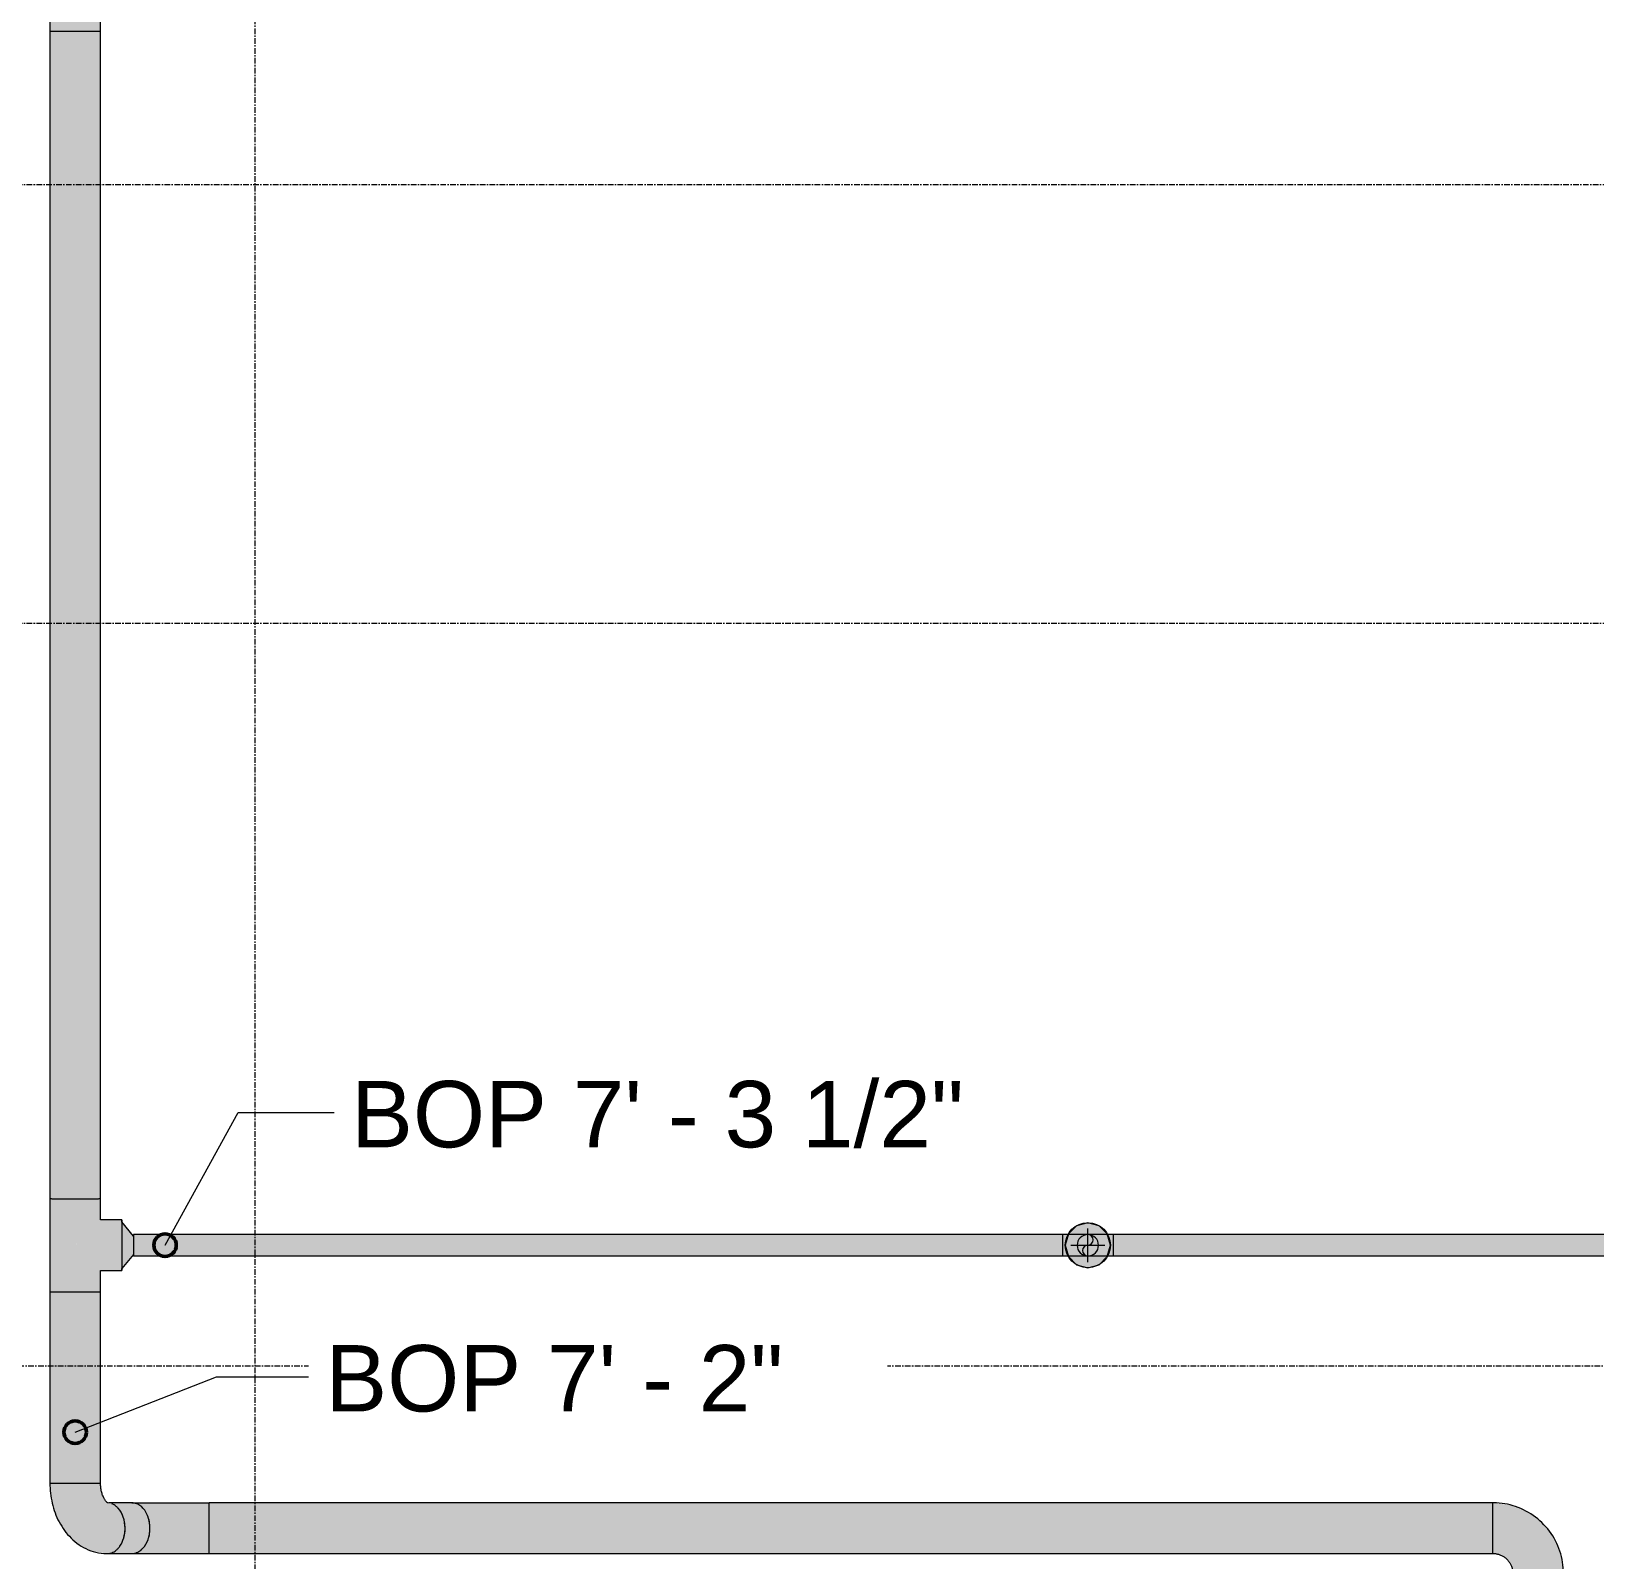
# Model space of a CAD drawing. Header units: inches. Extents: x -3679 to 241, y -496 to 1784.
# Drawn here: x -285.9 to -147, y 255.8 to 391.6 of the extents above; entities that cross this region are included whole.
import ezdxf

# ---------------------------------------------------------------- set-up
doc = ezdxf.new("R2010")
doc.units = ezdxf.units.IN
doc.header["$MEASUREMENT"] = 0
doc.linetypes.add('Grid Line', pattern=[0.875, 0.5, -0.125, 0.125, -0.125])
for name, color, linetype, lineweight in [('A-ANNO-NOTE', 250, 'Continuous', 9), ('G-ANNO-DIMS', 251, 'Continuous', 9), ('P-PIPE', 1, 'Continuous', 9), ('P-PIPE-CNTR', 1, 'Continuous', 9), ('S-GRID', 8, 'Continuous', 9)]:
    doc.layers.add(name, color=color, linetype=linetype, lineweight=lineweight)
doc.styles.add('Arial_1', font='arial.ttf', dxfattribs={"height": 5.901198})

# ---------------------------------------------------------------- blocks, each defined once
blk = doc.blocks.new('Elbow - Welded - Generic - Standard-1141939-LOWER PARKING')
at = {"layer": 'P-PIPE'}
blk.add_hatch(color=256, dxfattribs=at).paths.add_polyline_path([(-152, 254.58), (-149.75, 254.59), (-149.96, 256.21), (-150.59, 257.72), (-151.59, 259.02), (-152.88, 260.01), (-154.39, 260.64), (-156.02, 260.85), (-156.01, 259.72), (-156.01, 256.35), (-155.13, 256.11), (-154.49, 255.47), (-154.25, 254.59), (-153.12, 254.58), (-152, 254.58)], flags=0)
at = {"layer": 'P-PIPE', "flags": 128}
for points in [[(-151.32, 258.73), (-151.48, 258.91), (-151.66, 259.09), (-151.85, 259.26), (-152.04, 259.42), (-152.23, 259.58), (-152.44, 259.73), (-152.64, 259.87), (-152.86, 260), (-153.08, 260.12), (-153.3, 260.23), (-153.53, 260.34), (-153.76, 260.43), (-154, 260.52), (-154.23, 260.59), (-154.48, 260.66), (-154.72, 260.72), (-154.97, 260.76), (-155.21, 260.8), (-155.46, 260.83), (-155.71, 260.84), (-155.96, 260.85), (-156.02, 260.85)], [(-149.75, 254.59), (-149.76, 254.84), (-149.77, 255.09), (-149.8, 255.34), (-149.83, 255.58), (-149.87, 255.83), (-149.93, 256.07), (-149.99, 256.32), (-150.07, 256.56), (-150.15, 256.79), (-150.24, 257.03), (-150.35, 257.25), (-150.46, 257.48), (-150.58, 257.7), (-150.71, 257.91), (-150.84, 258.12), (-150.99, 258.33), (-151.14, 258.53), (-151.31, 258.72), (-151.32, 258.73)], [(-156.02, 256.35), (-155.95, 256.35), (-155.87, 256.35), (-155.8, 256.34), (-155.73, 256.33), (-155.66, 256.32), (-155.6, 256.3), (-155.53, 256.28), (-155.46, 256.26), (-155.39, 256.24), (-155.33, 256.21), (-155.26, 256.18), (-155.2, 256.15), (-155.14, 256.12), (-155.08, 256.08), (-155.02, 256.04), (-154.96, 256), (-154.91, 255.96), (-154.85, 255.91), (-154.8, 255.87), (-154.75, 255.82), (-154.7, 255.76), (-154.69, 255.75)], [(-154.69, 255.75), (-154.65, 255.7), (-154.6, 255.64), (-154.56, 255.59), (-154.52, 255.53), (-154.49, 255.47), (-154.45, 255.4), (-154.42, 255.34), (-154.39, 255.28), (-154.36, 255.21), (-154.34, 255.14), (-154.32, 255.08), (-154.3, 255.01), (-154.29, 254.94), (-154.27, 254.87), (-154.26, 254.8), (-154.26, 254.73), (-154.25, 254.66), (-154.25, 254.59), (-154.25, 254.59)]]:
    blk.add_lwpolyline(points, dxfattribs=at)
at = {"layer": 'P-PIPE'}
for centre, major_axis, ratio, start_param, end_param in [((-156.02, 258.6), (0, 2.25), 0.001837, 6.151238, 6.281102), ((-156.02, 258.6), (0, 2.25), 0.001837, 5.760224, 6.019303), ((-156.02, 258.6), (0, 2.25), 0.001837, 5.498127, 5.757503), ((-156.02, 258.6), (0, 2.25), 0.001837, 5.236183, 5.495704), ((-156.02, 258.6), (0, 2.25), 0.001837, 4.974288, 5.233904), ((-156.02, 258.6), (0, 2.25), 0.001837, 4.712412, 4.972105), ((-156.02, 258.6), (0, 2.25), 0.001837, 4.450542, 4.710306), ((-156.02, 258.6), (0, 2.25), 0.001837, 4.188666, 4.448506), ((-156.02, 258.6), (0, 2.25), 0.001837, 3.926771, 4.186707), ((-156.02, 258.6), (0, 2.25), 0.001837, 3.664826, 3.924907), ((-156.02, 258.6), (0, 2.25), 0.001837, 3.141593, 3.401309), ((-156.02, 258.6), (0, 2.25), 0.001837, 3.402723, 3.663108), ((-152, 254.59), (2.25, 0), 0.002083, 3.143429, 3.273416), ((-152, 254.59), (2.25, 0), 0.002083, 3.405229, 3.664628), ((-152, 254.59), (2.25, 0), 0.002083, 3.667028, 3.926691), ((-152, 254.59), (2.25, 0), 0.002083, 3.928827, 4.188618), ((-152, 254.59), (2.25, 0), 0.002083, 4.190627, 4.450502), ((-152, 254.59), (-2.25, 0), 0.002083, 1.310833, 1.570776), ((-152, 254.59), (2.25, 0), 0.002083, 4.714225, 4.974231), ((-152, 254.59), (2.25, 0), 0.002083, 4.976025, 5.236097), ((-152, 254.59), (2.25, 0), 0.002083, 5.237824, 5.497981), ((-152, 254.59), (2.25, 0), 0.002083, 5.499624, 5.759909), ((-152, 254.59), (2.25, 0), 0.002083, 5.761423, 6.021976), ((-152, 254.59), (-2.25, 0), 0.002083, 2.88163, 3.141593)]:
    blk.add_ellipse(centre, major_axis=major_axis, ratio=ratio, start_param=start_param, end_param=end_param, dxfattribs=at)
blk = doc.blocks.new('Elbow - Welded - Generic - Standard-1266435-LOWER PARKING')
at = {"layer": 'P-PIPE'}
for points in [[(-275.31, 258.59), (-270.04, 258.6), (-270.05, 260.85), (-272.83, 260.83), (-273.93, 260.85), (-276.11, 260.84), (-276.88, 260.84), (-276.48, 260.76), (-276.1, 260.54), (-275.78, 260.18), (-275.52, 259.72), (-275.36, 259.16), (-275.31, 258.59)], [(-276.9, 256.35), (-274.69, 256.36), (-270.05, 256.35), (-270.04, 257.48), (-270.04, 258.6), (-275.31, 258.59), (-275.36, 258.01), (-275.52, 257.47), (-275.78, 257), (-276.11, 256.64), (-276.5, 256.42), (-276.69, 256.38)]]:
    blk.add_hatch(color=256, dxfattribs=at).paths.add_polyline_path(points, flags=0)
at = {"layer": 'P-PIPE', "flags": 128}
for points in [[(-276.91, 260.85), (-276.63, 260.85), (-276.33, 260.85), (-276.03, 260.85), (-275.72, 260.85), (-275.4, 260.85), (-275.08, 260.85), (-274.74, 260.85), (-274.4, 260.85), (-274.05, 260.85), (-273.69, 260.85), (-273.33, 260.85), (-272.96, 260.85), (-272.58, 260.85), (-272.21, 260.85), (-271.83, 260.85), (-271.44, 260.85), (-271.06, 260.85), (-270.67, 260.85), (-270.28, 260.85), (-270.05, 260.85)], [(-276.9, 256.35), (-276.62, 256.35), (-276.33, 256.35), (-276.03, 256.35), (-275.72, 256.35), (-275.4, 256.35), (-275.07, 256.35), (-274.73, 256.35), (-274.39, 256.35), (-274.04, 256.35), (-273.68, 256.35), (-273.32, 256.35), (-272.95, 256.35), (-272.58, 256.35), (-272.2, 256.35), (-271.82, 256.35), (-271.44, 256.35), (-271.06, 256.35), (-270.67, 256.35), (-270.28, 256.35), (-270.05, 256.35)]]:
    blk.add_lwpolyline(points, dxfattribs=at)
at = {"layer": 'P-PIPE'}
for centre, ratio, start_param, end_param in [((-276.9, 258.6), 0.707516, 6.150803, 6.283185), ((-276.9, 258.6), 0.707516, 5.889003, 6.018437), ((-276.9, 258.6), 0.707516, 5.627204, 5.756637), ((-276.9, 258.6), 0.707516, 4.70944, 5.494838), ((-270.05, 258.6), 0.001837, 6.151238, 6.281101), ((-270.05, 258.6), 0.001837, 5.760224, 6.019302), ((-270.05, 258.6), 0.001837, 5.498127, 5.757502), ((-270.05, 258.6), 0.001837, 5.236183, 5.495703), ((-270.05, 258.6), 0.001837, 4.974288, 5.233904), ((-276.9, 258.6), 0.707516, 3.794608, 4.70944), ((-270.05, 258.6), 0.001837, 4.712412, 4.972104), ((-270.05, 258.6), 0.001837, 4.450542, 4.710305), ((-270.05, 258.6), 0.001837, 3.664826, 3.924907), ((-270.05, 258.6), 0.001837, 4.188666, 4.448505), ((-270.05, 258.6), 0.001837, 3.926771, 4.186706), ((-276.9, 258.6), 0.707516, 3.141593, 3.400443), ((-276.9, 258.6), 0.707516, 3.532809, 3.662242), ((-270.05, 258.6), 0.001837, 3.402723, 3.663107), ((-270.05, 258.6), 0.001837, 3.141593, 3.401308)]:
    blk.add_ellipse(centre, major_axis=(0, 2.25), ratio=ratio, start_param=start_param, end_param=end_param, dxfattribs=at)
blk = doc.blocks.new('Elbow - Welded - Generic - Standard-1266428-LOWER PARKING')
at = {"layer": 'P-PIPE'}
for points in [[(-279.57, 256.43), (-280.25, 256.55), (-281.32, 257.18), (-282.24, 258.17), (-282.94, 259.47), (-283.39, 260.98), (-283.54, 262.6), (-284.2, 262.6), (-284.2, 262.6), (-284.12, 261.53), (-283.97, 260.8), (-283.78, 260.09), (-283.38, 259.17), (-282.94, 258.47), (-282.58, 257.99), (-282.17, 257.58), (-281.66, 257.18), (-281.15, 256.86), (-280.32, 256.54), (-279.89, 256.47)], [(-279.11, 256.34), (-278.69, 256.42), (-278.31, 256.64), (-277.98, 257), (-277.73, 257.46), (-277.57, 258.02), (-277.52, 258.6), (-277.57, 259.18), (-277.73, 259.72), (-277.99, 260.18), (-278.32, 260.54), (-278.74, 260.77), (-279.07, 260.88), (-279.23, 261.03), (-279.41, 261.29), (-279.56, 261.69), (-279.7, 262.6), (-280.82, 262.6), (-283.54, 262.6), (-283.39, 260.98), (-282.94, 259.47), (-282.24, 258.17), (-281.32, 257.18), (-280.25, 256.55), (-279.34, 256.38)]]:
    blk.add_hatch(color=256, dxfattribs=at).paths.add_polyline_path(points, flags=0)
blk.add_line((-279.12, 256.34), (-279.1, 256.34), dxfattribs=at)
at = {"layer": 'P-PIPE', "flags": 128}
for points in [[(-284.2, 262.6), (-284.19, 262.38), (-284.18, 262.15), (-284.17, 261.93), (-284.15, 261.71), (-284.12, 261.48), (-284.08, 261.26), (-284.04, 261.04), (-283.99, 260.82), (-283.94, 260.61), (-283.88, 260.39), (-283.81, 260.18), (-283.74, 259.97), (-283.66, 259.76), (-283.57, 259.56), (-283.48, 259.35), (-283.37, 259.15), (-283.27, 258.96), (-283.15, 258.77), (-283.03, 258.58), (-282.9, 258.4), (-282.77, 258.22), (-282.62, 258.04), (-282.47, 257.88), (-282.32, 257.71), (-282.15, 257.56), (-281.98, 257.41), (-281.8, 257.27), (-281.61, 257.13), (-281.42, 257), (-281.22, 256.89), (-281.01, 256.78), (-280.79, 256.68), (-280.57, 256.6), (-280.35, 256.52), (-280.12, 256.46), (-279.88, 256.41), (-279.65, 256.37), (-279.41, 256.35), (-279.17, 256.34), (-279.12, 256.34)], [(-279.05, 260.83), (-279.05, 260.83), (-279.05, 260.83), (-279.06, 260.84), (-279.07, 260.85), (-279.09, 260.86), (-279.11, 260.87), (-279.13, 260.89), (-279.15, 260.91), (-279.18, 260.94), (-279.21, 260.97), (-279.23, 261), (-279.27, 261.04), (-279.3, 261.09), (-279.33, 261.14), (-279.36, 261.19), (-279.39, 261.25), (-279.42, 261.31), (-279.45, 261.38), (-279.48, 261.45), (-279.51, 261.52), (-279.54, 261.6), (-279.56, 261.68), (-279.59, 261.76), (-279.61, 261.85), (-279.63, 261.93), (-279.65, 262.03), (-279.66, 262.12), (-279.67, 262.21), (-279.68, 262.31), (-279.69, 262.4), (-279.69, 262.5), (-279.7, 262.6), (-279.7, 262.6)]]:
    blk.add_lwpolyline(points, dxfattribs=at)
at = {"layer": 'P-PIPE'}
for centre, major_axis, ratio, start_param, end_param in [((-281.95, 262.6), (2.25, 0), 0.002219, 3.142173, 3.665012), ((-281.95, 262.6), (2.25, 0), 0.002219, 3.665772, 3.926895), ((-281.95, 262.6), (2.25, 0), 0.002219, 3.927571, 4.188735), ((-281.95, 262.6), (2.25, 0), 0.002219, 4.189371, 4.450562), ((-281.95, 262.6), (2.25, 0), 0.002219, 4.45117, 4.712382), ((-281.95, 262.6), (-2.25, 0), 0.002219, 1.571377, 1.832609), ((-281.95, 262.6), (2.25, 0), 0.002219, 4.974769, 5.236023), ((-281.95, 262.6), (2.25, 0), 0.002219, 5.236568, 5.497849), ((-281.95, 262.6), (2.25, 0), 0.002219, 5.498368, 5.759689), ((-281.95, 262.6), (2.25, 0), 0.002219, 5.760167, 6.021573), ((-281.95, 262.6), (2.25, 0), 0.002219, 6.021966, 6.283185), ((-279.11, 258.59), (0, 2.25), 0.707516, 5.888957, 6.018344), ((-279.11, 258.59), (0, 2.25), 0.707516, 5.627157, 5.756545), ((-279.11, 258.59), (0, 2.25), 0.707516, 5.236272, 5.494745), ((-279.11, 258.59), (0, 2.25), 0.707516, 4.974334, 5.232946), ((-279.11, 258.59), (0, 2.25), 0.707516, 4.712423, 4.971147), ((-279.11, 258.59), (0, 2.25), 0.707516, 4.45052, 4.709347), ((-279.11, 258.59), (0, 2.25), 0.707516, 3.794561, 3.923949), ((-279.11, 258.59), (0, 2.25), 0.707516, 3.926671, 4.185748), ((-279.11, 258.59), (0, 2.25), 0.707516, 4.18861, 4.447548), ((-279.11, 258.59), (0, 2.25), 0.707516, 3.138551, 3.40035), ((-279.11, 258.59), (0, 2.25), 0.707516, 3.532762, 3.66215)]:
    blk.add_ellipse(centre, major_axis=major_axis, ratio=ratio, start_param=start_param, end_param=end_param, dxfattribs=at)

msp = doc.modelspace()

# ---------------------------------------------------------------- hatches: boundary and pattern name
at = {"layer": 'A-ANNO-NOTE'}
msp.add_hatch(color=256, dxfattribs=at).paths.add_polyline_path([(-192, 281.74), (-191, 282.01), (-190.27, 282.74), (-190, 283.74), (-190.27, 284.74), (-191, 285.47), (-192, 285.74), (-193, 285.47), (-193.73, 284.74), (-194, 283.74), (-193.73, 282.74), (-193, 282.01)], flags=0)
h = msp.add_hatch(color=256, dxfattribs=at)
edge = h.paths.add_edge_path(flags=0)
edge.add_arc((-192, 283.74), 2, 0, 360)
at = {"layer": 'P-PIPE'}
for points in [[(-281.96, 391.6), (-279.7, 391.61), (-279.7, 393.49), (-280.03, 393.82), (-281.96, 395.74), (-279.7, 397.99), (-279.7, 399.88), (-280.83, 399.87), (-284.2, 399.88), (-284.19, 391.61), (-283.54, 391.61), (-282.54, 391.6)], [(-281.95, 287.87), (-281.95, 391.6), (-284.2, 391.61), (-284.2, 287.88), (-283.07, 287.87), (-282.53, 287.87)], [(-281.95, 287.87), (-279.7, 287.88), (-279.7, 391.61), (-280.83, 391.6), (-281.95, 391.6), (-281.95, 295.83)], [(-281.96, 279.6), (-279.7, 279.61), (-279.7, 281.49), (-280.03, 281.82), (-281.96, 283.74), (-279.7, 285.99), (-279.7, 287.88), (-280.83, 287.87), (-284.2, 287.88), (-284.19, 279.61), (-283.54, 279.61), (-282.54, 279.6)], [(-279.61, 281.49), (-277.81, 281.49), (-277.82, 282.15), (-277.82, 285.69), (-277.81, 285.99), (-279.7, 285.99), (-280.83, 284.86), (-281.96, 283.74), (-279.7, 281.49)], [(-277.81, 281.49), (-277.81, 282.34), (-277.81, 285.03), (-277.82, 281.79)], [(-277.81, 281.68), (-276.78, 282.93), (-276.78, 284.57), (-277.81, 285.81), (-277.81, 284.61), (-277.81, 281.79)], [(-194.25, 283.74), (-194.25, 284.69), (-276.78, 284.69), (-276.78, 284.22), (-276.78, 283.74), (-203.09, 283.74)], [(-270.45, 282.79), (-194.24, 282.79), (-194.25, 283.27), (-194.25, 283.74), (-276.78, 283.74), (-276.78, 282.79)], [(-192, 282.79), (-191.75, 282.83), (-191.53, 282.92), (-191.33, 283.07), (-191.18, 283.27), (-191.08, 283.5), (-191.05, 283.74), (-191.08, 283.99), (-191.18, 284.22), (-191.33, 284.41), (-191.53, 284.57), (-191.75, 284.66), (-192, 284.69), (-192.25, 284.66), (-192.48, 284.57), (-192.67, 284.41), (-192.82, 284.22), (-192.92, 283.99), (-192.95, 283.74), (-192.92, 283.5), (-192.82, 283.27), (-192.67, 283.07), (-192.48, 282.92), (-192.25, 282.83)], [(-135.72, 283.74), (-50.25, 283.74), (-50.25, 284.69), (-189.76, 284.69), (-189.76, 284.22), (-189.76, 283.74), (-169.4, 283.74)], [(-169.4, 282.79), (-50.24, 282.79), (-50.25, 283.27), (-50.25, 283.74), (-189.76, 283.74), (-189.76, 282.79), (-186.25, 282.79)], [(-281.95, 262.6), (-281.95, 279.6), (-284.2, 279.61), (-284.2, 262.6), (-283.07, 262.6), (-282.53, 262.6)], [(-281.95, 262.6), (-279.7, 262.6), (-279.7, 279.61), (-280.83, 279.6), (-281.95, 279.6), (-281.95, 264.03)], [(-277.52, 258.59), (-275.31, 258.6), (-275.37, 259.18), (-275.53, 259.72), (-275.78, 260.19), (-276.11, 260.55), (-276.49, 260.77), (-276.93, 260.85), (-278.96, 260.84), (-278.66, 260.74), (-278.31, 260.54), (-277.98, 260.18), (-277.73, 259.71), (-277.57, 259.17), (-277.53, 258.73)], [(-270.04, 258.6), (-156.01, 258.6), (-156.02, 260.85), (-270.05, 260.84), (-270.04, 259.72), (-270.04, 258.6)], [(-279.1, 256.34), (-276.9, 256.35), (-276.48, 256.42), (-276.1, 256.65), (-275.77, 257.01), (-275.52, 257.47), (-275.36, 258.02), (-275.31, 258.6), (-277.52, 258.59), (-277.57, 258.01), (-277.73, 257.47), (-277.98, 257), (-278.31, 256.64), (-278.7, 256.42), (-278.9, 256.38)], [(-270.05, 256.35), (-156.02, 256.35), (-156.01, 257.48), (-156.01, 258.6), (-270.04, 258.6), (-270.05, 256.36)]]:
    msp.add_hatch(color=256, dxfattribs=at).paths.add_polyline_path(points, flags=0)
h = msp.add_hatch(color=256, dxfattribs=at)
h.paths.add_polyline_path([(-192, 284.69), (-191.75, 284.66), (-191.47, 284.53), (-191.31, 284.4), (-191.16, 284.19), (-191.08, 283.99), (-191.05, 283.74), (-189.76, 283.74), (-189.76, 284.69), (-191.81, 284.69)], flags=0)
h.paths.add_polyline_path([(-194.25, 283.74), (-192.95, 283.75), (-192.92, 284), (-192.82, 284.22), (-192.67, 284.42), (-192.43, 284.58), (-192.36, 284.62), (-192.18, 284.68), (-192.01, 284.69), (-194.24, 284.69), (-194.25, 284.22), (-194.25, 283.99)], flags=0)
h = msp.add_hatch(color=256, dxfattribs=at)
h.paths.add_polyline_path([(-189.76, 282.82), (-189.76, 282.82), (-189.76, 282.82)], flags=0)
h.paths.add_polyline_path([(-192, 282.79), (-189.76, 282.79), (-189.76, 283.27), (-189.76, 283.74), (-191.05, 283.74), (-191.08, 283.49), (-191.18, 283.27), (-191.33, 283.07), (-191.57, 282.9), (-191.64, 282.86), (-191.82, 282.81), (-192, 282.79)], flags=0)
h.paths.add_polyline_path([(-192.17, 282.79), (-192.01, 282.79), (-192.25, 282.82), (-192.53, 282.96), (-192.69, 283.09), (-192.83, 283.28), (-192.92, 283.5), (-192.95, 283.74), (-194.25, 283.74), (-194.24, 282.79), (-192.46, 282.79)], flags=0)
h = msp.add_hatch(color=256, dxfattribs=at)
h.paths.add_polyline_path([(-192, 282.79), (-191.75, 282.83), (-191.52, 282.92), (-191.33, 283.07), (-191.18, 283.27), (-191.08, 283.5), (-191.05, 283.75), (-191.08, 283.99), (-191.18, 284.22), (-191.33, 284.42), (-191.53, 284.57), (-191.76, 284.66), (-192.01, 284.69), (-192.25, 284.66), (-192.48, 284.56), (-192.67, 284.41), (-192.82, 284.22), (-192.92, 283.99), (-192.95, 283.74), (-192.92, 283.49), (-192.82, 283.27), (-192.67, 283.07), (-192.47, 282.92), (-192.24, 282.82), (-192, 282.79)], flags=0)
h.paths.add_polyline_path([(-192, 282.79), (-192.25, 282.83), (-192.48, 282.92), (-192.67, 283.07), (-192.82, 283.27), (-192.92, 283.5), (-192.95, 283.75), (-192.92, 283.99), (-192.82, 284.22), (-192.67, 284.42), (-192.48, 284.57), (-192.24, 284.66), (-192, 284.69), (-191.75, 284.66), (-191.53, 284.57), (-191.32, 284.41), (-191.18, 284.22), (-191.08, 283.98), (-191.05, 283.74), (-191.08, 283.49), (-191.18, 283.27), (-191.33, 283.07), (-191.53, 282.92), (-191.75, 282.83), (-192, 282.79)], flags=0)
h = msp.add_hatch(color=256, dxfattribs=at)
h.paths.add_polyline_path([(-278.69, 256.42), (-278.69, 256.42), (-278.69, 256.42)], flags=0)
h.paths.add_polyline_path([(-278.31, 256.64), (-278.31, 256.64), (-278.18, 256.78)], flags=0)
h.paths.add_polyline_path([(-277.98, 257), (-277.98, 257), (-277.98, 257)], flags=0)
h.paths.add_polyline_path([(-277.73, 257.47), (-277.73, 257.47), (-277.73, 257.47)], flags=0)
h.paths.add_polyline_path([(-277.57, 258.01), (-277.57, 258.01), (-277.57, 258.02)], flags=0)
h.paths.add_polyline_path([(-277.52, 258.59), (-277.52, 258.59), (-277.53, 258.73)], flags=0)
h.paths.add_polyline_path([(-277.57, 259.17), (-277.57, 259.18), (-277.57, 259.17)], flags=0)
h.paths.add_polyline_path([(-277.73, 259.72), (-277.73, 259.72), (-277.73, 259.72)], flags=0)
h.paths.add_polyline_path([(-277.98, 260.18), (-277.99, 260.18), (-277.99, 260.19)], flags=0)
h.paths.add_polyline_path([(-278.31, 260.54), (-278.32, 260.54), (-278.51, 260.65)], flags=0)

# ---------------------------------------------------------------- linework, layer by layer
at = {"layer": 'A-ANNO-NOTE'}
for p, q in [((-193.73, 284.74), (-194, 283.74)), ((-193, 285.47), (-193.73, 284.74)), ((-192, 285.74), (-193, 285.47)), ((-191, 285.47), (-192, 285.74)), ((-190.27, 284.74), (-191, 285.47)), ((-190, 283.74), (-190.27, 284.74)), ((-194, 283.74), (-193.73, 282.74)), ((-190.27, 282.74), (-190, 283.74)), ((-193.73, 282.74), (-193, 282.01)), ((-193, 282.01), (-192, 281.74)), ((-192, 281.74), (-191, 282.01)), ((-191, 282.01), (-190.27, 282.74))]:
    msp.add_line(p, q, dxfattribs=at)
msp.add_circle((-192, 283.74), 2, dxfattribs=at)
at = {"layer": 'G-ANNO-DIMS'}
for p, q in [((-273.97, 283.74), (-267.48, 295.53)), ((-267.48, 295.53), (-258.95, 295.53)), ((-281.95, 267.13), (-269.39, 272.06)), ((-269.39, 272.06), (-261.24, 272.06))]:
    msp.add_line(p, q, dxfattribs=at)
at = {"layer": 'G-ANNO-DIMS', "lineweight": 50}
for centre in [(-273.97, 283.74), (-281.95, 267.13)]:
    msp.add_circle(centre, 1, dxfattribs=at)
at = {"layer": 'P-PIPE'}
for p, q in [((-284.2, 399.88), (-284.2, 391.61)), ((-279.7, 391.61), (-279.7, 393.49)), ((-284.2, 391.61), (-284.2, 287.88)), ((-279.7, 287.88), (-279.7, 391.61)), ((-284.2, 287.88), (-284.2, 279.61)), ((-279.7, 285.99), (-279.7, 287.88)), ((-277.81, 285.99), (-279.7, 285.99)), ((-276.78, 284.56), (-277.81, 285.81)), ((-194.24, 284.69), (-276.78, 284.69)), ((-189.76, 284.69), (-194.24, 284.69)), ((-50.24, 284.69), (-189.76, 284.69)), ((-276.78, 282.93), (-277.81, 281.68)), ((-276.78, 282.79), (-194.24, 282.79)), ((-194.24, 282.79), (-189.76, 282.79)), ((-189.76, 282.79), (-50.24, 282.79)), ((-279.7, 279.61), (-279.7, 281.49)), ((-279.7, 281.49), (-277.81, 281.49)), ((-284.2, 279.61), (-284.2, 262.6)), ((-279.7, 262.6), (-279.7, 279.61)), ((-276.91, 260.85), (-278.98, 260.84)), ((-156.02, 260.85), (-270.05, 260.85)), ((-279.1, 256.34), (-276.9, 256.35)), ((-270.05, 256.35), (-156.02, 256.35))]:
    msp.add_line(p, q, dxfattribs=at)
for centre, radius, start, end in [((-192, 283.74), 0.95, 0, 180), ((-192, 283.74), 0.95, 180, 0), ((-192, 283.27), 0.475, 90, 270), ((-192, 284.22), 0.475, 270, 90)]:
    msp.add_arc(centre, radius, start, end, dxfattribs=at)
for centre, major_axis, ratio, start_param, end_param in [((-281.95, 391.61), (2.25, 0), 0.002219, 3.141593, 3.399225), ((-281.95, 391.61), (2.25, 0), 0.002219, 3.141593, 3.270421), ((-281.95, 391.61), (2.25, 0), 0.002219, 3.403392, 3.53222), ((-281.95, 391.61), (2.25, 0), 0.002219, 3.532197, 3.661025), ((-281.95, 391.61), (2.25, 0), 0.002219, 3.665191, 3.79402), ((-281.95, 391.61), (2.25, 0), 0.002219, 3.793996, 3.922824), ((-281.95, 391.61), (2.25, 0), 0.002219, 3.926553, 4.184624), ((-281.95, 391.61), (2.25, 0), 0.002219, 3.926991, 4.184234), ((-281.95, 391.61), (2.25, 0), 0.002219, 4.188543, 4.446423), ((-281.95, 391.61), (2.25, 0), 0.002219, 4.18879, 4.446223), ((-281.95, 391.61), (-2.25, 0), 0.002219, 1.308901, 1.56663), ((-281.95, 391.61), (2.25, 0), 0.002219, 4.45059, 4.708174), ((-281.95, 391.61), (2.25, 0), 0.002219, 4.712435, 4.970022), ((-281.95, 391.61), (2.25, 0), 0.002219, 4.712389, 4.970115), ((-281.95, 391.61), (2.25, 0), 0.002219, 4.974385, 5.231821), ((-281.95, 391.61), (2.25, 0), 0.002219, 4.974188, 5.232066), ((-281.95, 391.61), (2.25, 0), 0.002219, 5.236373, 5.493621), ((-281.95, 391.61), (2.25, 0), 0.002219, 5.235988, 5.494055), ((-281.95, 391.61), (2.25, 0), 0.002219, 5.497787, 5.624011), ((-281.95, 391.61), (2.25, 0), 0.002219, 5.626592, 5.75542), ((-281.95, 391.61), (2.25, 0), 0.002219, 5.759587, 5.888415), ((-281.95, 391.61), (2.25, 0), 0.002219, 5.888391, 6.017219), ((-281.95, 391.61), (2.25, 0), 0.002219, 6.021386, 6.150214), ((-281.95, 391.61), (-2.25, 0), 0.002219, 3.008598, 3.137426), ((-281.95, 287.88), (2.25, 0), 0.002219, 3.141593, 3.270421), ((-281.95, 287.88), (2.25, 0), 0.002219, 3.141593, 3.399225), ((-281.95, 287.88), (2.25, 0), 0.002219, 3.403392, 3.53222), ((-281.95, 287.88), (2.25, 0), 0.002219, 3.532197, 3.661025), ((-281.95, 287.88), (2.25, 0), 0.002219, 3.665191, 3.79402), ((-281.95, 287.88), (2.25, 0), 0.002219, 3.793996, 3.922824), ((-281.95, 287.88), (2.25, 0), 0.002219, 3.926991, 4.184234), ((-281.95, 287.88), (2.25, 0), 0.002219, 3.926553, 4.184624), ((-281.95, 287.88), (2.25, 0), 0.002219, 4.18879, 4.446223), ((-281.95, 287.88), (2.25, 0), 0.002219, 4.188543, 4.446423), ((-281.95, 287.88), (2.25, 0), 0.002219, 4.45059, 4.708174), ((-281.95, 287.88), (2.25, 0), 0.002219, 4.450494, 4.708222), ((-281.95, 287.88), (2.25, 0), 0.002219, 4.712389, 4.970115), ((-281.95, 287.88), (2.25, 0), 0.002219, 4.712435, 4.970022), ((-281.95, 287.88), (2.25, 0), 0.002219, 4.974188, 5.232066), ((-281.95, 287.88), (2.25, 0), 0.002219, 4.974385, 5.231821), ((-281.95, 287.88), (2.25, 0), 0.002219, 5.235988, 5.494055), ((-281.95, 287.88), (2.25, 0), 0.002219, 5.236373, 5.493621), ((-281.95, 287.88), (2.25, 0), 0.002219, 5.497787, 5.624011), ((-281.95, 287.88), (2.25, 0), 0.002219, 5.626592, 5.75542), ((-281.95, 287.88), (2.25, 0), 0.002219, 5.759587, 5.888415), ((-281.95, 287.88), (2.25, 0), 0.002219, 5.888391, 6.017219), ((-281.95, 287.88), (2.25, 0), 0.002219, 6.021386, 6.150214), ((-281.95, 287.88), (2.25, 0), 0.002219, 6.15019, 6.279019), ((-277.81, 283.74), (0, 2.25), 0.004167, 0.002219, 3.141593), ((-277.81, 283.74), (0, 2.25), 0.004167, 5.892287, 6.283185), ((-276.78, 283.74), (0, 0.95), 0.004167, 0, 1.570796), ((-276.78, 283.74), (0, 0.95), 0.004167, 1.570796, 3.141593), ((-194.24, 283.74), (0, 0.951), 0.004167, 0, 1.570796), ((-194.24, 283.74), (0, 0.95), 0.004167, 0.523599, 0.784433), ((-194.24, 283.74), (0, 0.95), 0.004167, 0.785398, 1.046674), ((-194.24, 283.74), (0, 0.95), 0.004167, 1.047198, 1.308764), ((-194.24, 283.74), (0, 0.95), 0.004167, 1.308997, 1.570796), ((-194.24, 283.74), (0, 0.951), 0.004167, 1.570796, 3.141593), ((-194.24, 283.74), (0, 0.95), 0.004167, 1.570796, 1.832596), ((-194.24, 283.74), (0, 0.95), 0.004167, 1.832829, 2.094395), ((-189.76, 283.74), (0, 0.951), 0.004167, 0, 0.261799), ((-189.76, 283.74), (0, 0.951), 0.004167, 0.263896, 0.523599), ((-189.76, 283.74), (0, 0.951), 0.004167, 0.52478, 0.785398), ((-189.76, 283.74), (0, 0.95), 0.004167, 0.523599, 0.784433), ((-189.76, 283.74), (0, 0.951), 0.004167, 0.786138, 1.047198), ((-189.76, 283.74), (0, 0.95), 0.004167, 0.785398, 1.046674), ((-189.76, 283.74), (0, 0.951), 0.004167, 1.047647, 1.308997), ((-189.76, 283.74), (0, 0.95), 0.004167, 1.047198, 1.308764), ((-189.76, 283.74), (0, 0.951), 0.004167, 1.309214, 1.570796), ((-189.76, 283.74), (0, 0.95), 0.004167, 1.308997, 1.570796), ((-189.76, 283.74), (0, 0.951), 0.004167, 1.570796, 1.832379), ((-189.76, 283.74), (0, 0.95), 0.004167, 1.570796, 1.832596), ((-189.76, 283.74), (0, 0.951), 0.004167, 1.832596, 2.093946), ((-189.76, 283.74), (0, 0.95), 0.004167, 1.832829, 2.094395), ((-194.24, 283.74), (0, 0.95), 0.004167, 2.094919, 2.356194), ((-194.24, 283.74), (0, 0.95), 0.004167, 2.35716, 2.617994), ((-189.76, 283.74), (0, 0.951), 0.004167, 2.094395, 2.355454), ((-189.76, 283.74), (0, 0.95), 0.004167, 2.094919, 2.356194), ((-189.76, 283.74), (0, 0.951), 0.004167, 2.356194, 2.616812), ((-189.76, 283.74), (0, 0.95), 0.004167, 2.35716, 2.617994), ((-189.76, 283.74), (0, 0.951), 0.004167, 2.617994, 2.877697), ((-189.76, 283.74), (0, 0.951), 0.004167, 2.879793, 3.141593), ((-277.81, 283.74), (0, 2.25), 0.004167, 3.143812, 3.532495), ((-281.95, 279.61), (2.25, 0), 0.002219, 3.141593, 3.399225), ((-281.95, 279.61), (2.25, 0), 0.002219, 3.141593, 3.270421), ((-281.95, 279.61), (2.25, 0), 0.002219, 3.403392, 3.53222), ((-281.95, 279.61), (2.25, 0), 0.002219, 3.532197, 3.661025), ((-281.95, 279.61), (2.25, 0), 0.002219, 3.665191, 3.79402), ((-281.95, 279.61), (2.25, 0), 0.002219, 3.793996, 3.922824), ((-281.95, 279.61), (2.25, 0), 0.002219, 3.926553, 4.184624), ((-281.95, 279.61), (2.25, 0), 0.002219, 3.926991, 4.184234), ((-281.95, 279.61), (2.25, 0), 0.002219, 4.188543, 4.446423), ((-281.95, 279.61), (2.25, 0), 0.002219, 4.18879, 4.446223), ((-281.95, 279.61), (2.25, 0), 0.002219, 4.450494, 4.708222), ((-281.95, 279.61), (2.25, 0), 0.002219, 4.45059, 4.708174), ((-281.95, 279.61), (2.25, 0), 0.002219, 4.712435, 4.970022), ((-281.95, 279.61), (2.25, 0), 0.002219, 4.712389, 4.970115), ((-281.95, 279.61), (2.25, 0), 0.002219, 4.974385, 5.231821), ((-281.95, 279.61), (2.25, 0), 0.002219, 4.974188, 5.232066), ((-281.95, 279.61), (2.25, 0), 0.002219, 5.236373, 5.493621), ((-281.95, 279.61), (2.25, 0), 0.002219, 5.235988, 5.494055), ((-281.95, 279.61), (2.25, 0), 0.002219, 5.497787, 5.624011), ((-281.95, 279.61), (2.25, 0), 0.002219, 5.626592, 5.75542), ((-281.95, 279.61), (2.25, 0), 0.002219, 5.759587, 5.888415), ((-281.95, 279.61), (2.25, 0), 0.002219, 5.888391, 6.017219), ((-281.95, 279.61), (2.25, 0), 0.002219, 6.021386, 6.150214), ((-281.95, 279.61), (-2.25, 0), 0.002219, 3.008598, 3.137426), ((-281.95, 262.6), (2.25, 0), 0.002219, 3.141593, 3.403392), ((-281.95, 262.6), (2.25, 0), 0.002219, 3.403786, 3.665191), ((-281.95, 262.6), (2.25, 0), 0.002219, 3.66567, 3.926991), ((-281.95, 262.6), (2.25, 0), 0.002219, 3.92751, 4.18879), ((-281.95, 262.6), (2.25, 0), 0.002219, 4.189336, 4.45059), ((-281.95, 262.6), (2.25, 0), 0.002219, 4.451157, 4.712389), ((-281.95, 262.6), (2.25, 0), 0.002219, 4.712976, 4.974188), ((-281.95, 262.6), (2.25, 0), 0.002219, 4.974797, 5.235988), ((-281.95, 262.6), (2.25, 0), 0.002219, 5.236623, 5.497787), ((-281.95, 262.6), (2.25, 0), 0.002219, 5.498463, 5.759587), ((-281.95, 262.6), (2.25, 0), 0.002219, 5.760347, 6.021386), ((-281.95, 262.6), (2.25, 0), 0.002219, 6.022539, 6.283185), ((-279.11, 258.59), (0, 2.25), 0.707516, 5.759587, 5.888974), ((-279.11, 258.59), (0, 2.25), 0.707516, 4.712389, 5.627175), ((-276.9, 258.6), (0, 2.25), 0.707516, 6.021386, 6.150819), ((-276.9, 258.6), (0, 2.25), 0.707516, 5.759587, 5.88902), ((-276.9, 258.6), (0, 2.25), 0.707516, 5.497787, 5.757153), ((-276.9, 258.6), (0, 2.25), 0.707516, 5.235988, 5.495148), ((-276.9, 258.6), (0, 2.25), 0.707516, 4.974188, 5.233214), ((-270.05, 258.6), (0, 2.25), 0.001837, 6.021386, 6.151249), ((-270.05, 258.6), (0, 2.25), 0.001837, 5.759587, 6.019967), ((-270.05, 258.6), (0, 2.25), 0.001837, 5.497787, 5.757867), ((-270.05, 258.6), (0, 2.25), 0.001837, 5.235988, 5.495922), ((-270.05, 258.6), (0, 2.25), 0.001837, 4.974188, 5.234027), ((-156.02, 258.6), (0, 2.25), 0.001837, 6.021386, 6.151233), ((-156.02, 258.6), (0, 2.25), 0.001837, 5.759587, 6.019967), ((-156.02, 258.6), (0, 2.25), 0.001837, 5.497787, 5.757867), ((-156.02, 258.6), (0, 2.25), 0.001837, 5.235988, 5.495923), ((-156.02, 258.6), (0, 2.25), 0.001837, 4.974188, 5.234028), ((-279.11, 258.59), (0, 2.25), 0.707516, 3.926991, 4.712389), ((-276.9, 258.6), (0, 2.25), 0.707516, 4.712389, 4.971306), ((-276.9, 258.6), (0, 2.25), 0.707516, 4.45059, 4.709406), ((-270.05, 258.6), (0, 2.25), 0.001837, 4.712389, 4.972151), ((-270.05, 258.6), (0, 2.25), 0.001837, 4.45059, 4.710281), ((-156.02, 258.6), (0, 2.25), 0.001837, 4.712389, 4.972152), ((-156.02, 258.6), (0, 2.25), 0.001837, 4.45059, 4.710282), ((-276.9, 258.6), (0, 2.25), 0.707516, 3.665191, 3.923562), ((-276.9, 258.6), (0, 2.25), 0.707516, 3.926991, 4.185565), ((-276.9, 258.6), (0, 2.25), 0.707516, 4.18879, 4.447499), ((-270.05, 258.6), (0, 2.25), 0.001837, 3.665191, 3.924566), ((-270.05, 258.6), (0, 2.25), 0.001837, 4.18879, 4.448405), ((-270.05, 258.6), (0, 2.25), 0.001837, 3.926991, 4.18651), ((-156.02, 258.6), (0, 2.25), 0.001837, 4.18879, 4.448406), ((-156.02, 258.6), (0, 2.25), 0.001837, 3.926991, 4.186511), ((-156.02, 258.6), (0, 2.25), 0.001837, 3.665191, 3.924567), ((-279.11, 258.59), (0, 2.25), 0.707516, 3.141593, 3.290489), ((-279.11, 258.59), (0, 2.25), 0.707516, 3.403392, 3.532779), ((-279.11, 258.59), (0, 2.25), 0.707516, 3.665191, 3.794579), ((-276.9, 258.6), (0, 2.25), 0.707516, 3.141593, 3.271026), ((-276.9, 258.6), (0, 2.25), 0.707516, 3.403392, 3.532826), ((-270.05, 258.6), (0, 2.25), 0.001837, 3.403392, 3.662465), ((-270.05, 258.6), (0, 2.25), 0.001837, 3.141593, 3.271456), ((-156.02, 258.6), (0, 2.25), 0.001837, 3.141593, 3.271431), ((-156.02, 258.6), (0, 2.25), 0.001837, 3.403392, 3.662467)]:
    msp.add_ellipse(centre, major_axis=major_axis, ratio=ratio, start_param=start_param, end_param=end_param, dxfattribs=at)
at = {"layer": 'P-PIPE-CNTR'}
for p, q in [((-192, 282.24), (-192, 285.24)), ((-193.5, 283.74), (-190.5, 283.74))]:
    msp.add_line(p, q, dxfattribs=at)
at = {"layer": 'S-GRID', "linetype": 'Grid Line'}
for p, q in [((-266, 1771.74), (-266, -484.26)), ((-3666.39, 378), (228, 378)), ((-3666.39, 339), (226, 339)), ((228, 273), (-3666.39, 273))]:
    msp.add_line(p, q, dxfattribs=at)

# ---------------------------------------------------------------- block references
at = {"layer": 'P-PIPE'}
for name in ['Elbow - Welded - Generic - Standard-1266428-LOWER PARKING', 'Elbow - Welded - Generic - Standard-1266435-LOWER PARKING', 'Elbow - Welded - Generic - Standard-1141939-LOWER PARKING']:
    msp.add_blockref(name, (0, 0), dxfattribs=at)

# ---------------------------------------------------------------- next in the draw order: texts
at = {"layer": 'G-ANNO-DIMS', "char_height": 5.9012, "attachment_point": 1, "line_spacing_factor": 0.938532, "style": 'Arial_1', "bg_fill": 3, "box_fill_scale": 1.25, "bg_fill_color": 0, "bg_fill_transparency": 0}
for s, insert, width in [('BOP 7\' - 3 1/2"', (-257.45, 298.34), 64.872), ('BOP 7\' - 2"', (-259.74, 274.87), 48.456)]:
    msp.add_mtext(s, dxfattribs=dict(at, insert=insert, width=width))

doc.saveas('drawing.dxf')
